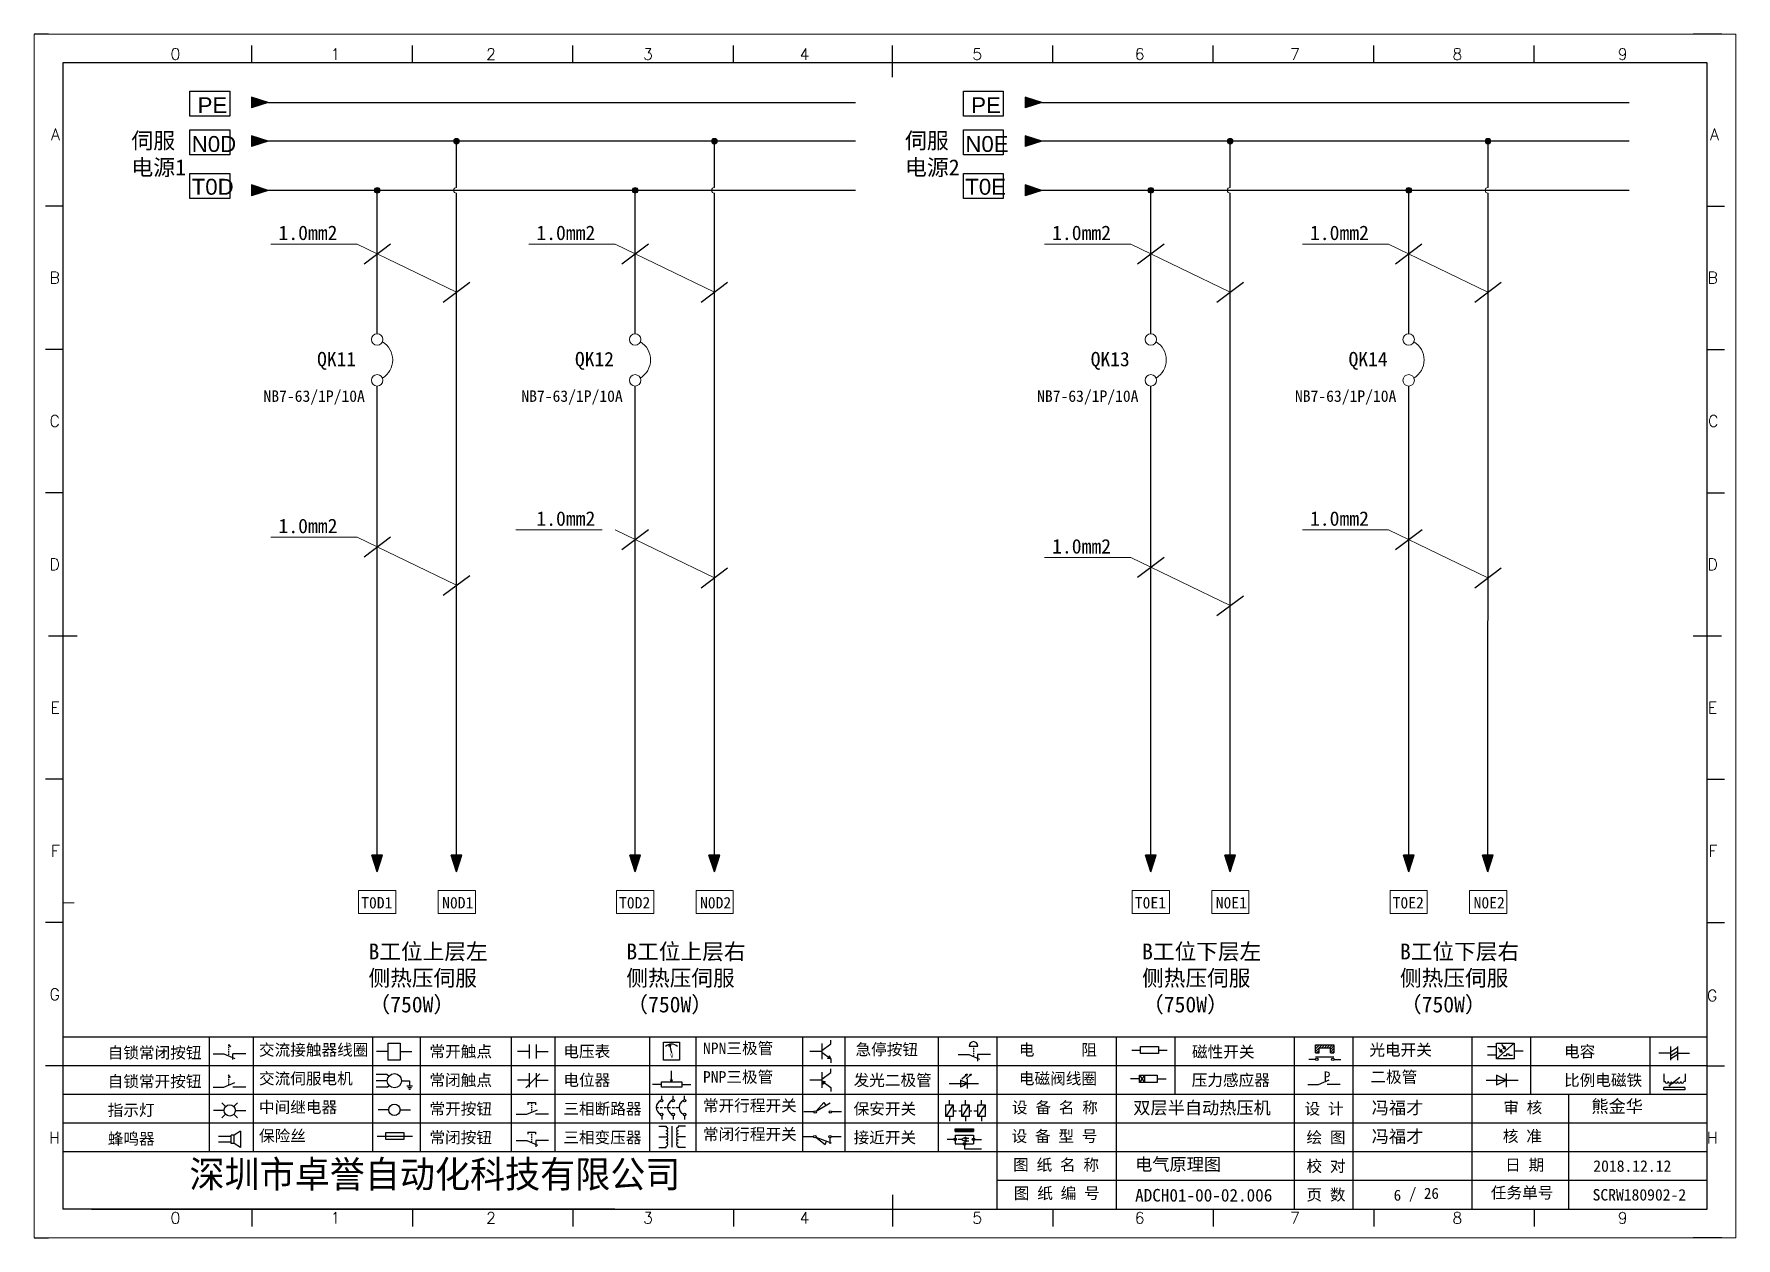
# Model space of a CAD drawing. Extents: x 33864 to 41687, y -3582 to -110.
# Drawn here: x 37262.7 to 37559.7, y -2914.6 to -2704.6 of the extents above; entities that cross this region are included whole.
import ezdxf
from ezdxf.enums import TextEntityAlignment as Align

# ---------------------------------------------------------------- set-up
doc = ezdxf.new("R2010")
doc.units = 0
doc.header["$MEASUREMENT"] = 0
for name, color, linetype in [('AE_BOR', 1, 'Continuous'), ('MISC', 2, 'Continuous'), ('细实线层', 7, 'Continuous')]:
    doc.layers.add(name, color=color, linetype=linetype)
doc.styles.add('WD', font='romans.shx', dxfattribs={"bigfont": 'gbcbig.shx'})
doc.styles.add('样式 0', font='')
doc.styles.add('样式 8', font='arial.ttf')
doc.styles.add('汉字', font='')
doc.styles.get('样式 0').set_extended_font_data('KaiTi_GB2312')
doc.styles.get('汉字').set_extended_font_data('新宋体')

# ---------------------------------------------------------------- blocks, each defined once
blk = doc.blocks.new('磁性开关')
at = {"linetype": 'ByBlock'}
h = blk.add_hatch(dxfattribs=at)
h.set_pattern_fill('ANSI31', color=256, scale=0.1, style=0)
h.set_pattern_definition([(45, (0, 0), (-0.224506403, 0.224506403), [])])
h.paths.add_polyline_path([(-1907.69, -775.29), (-1910.88, -775.29), (-1910.88, -776.69), (-1910.25, -776.69), (-1910.25, -775.79), (-1908.31, -775.79), (-1908.31, -776.69), (-1907.69, -776.69)])
for p, q in [((-1910.91, -777.81), (-1912.09, -777.81)), ((-1910.88, -776.69), (-1910.88, -775.29)), ((-1910.88, -775.29), (-1907.69, -775.29)), ((-1910.88, -776.69), (-1910.25, -776.69)), ((-1910.88, -777.39), (-1907.69, -777.39)), ((-1910.25, -776.69), (-1910.25, -775.79)), ((-1910.25, -775.79), (-1908.31, -775.79)), ((-1908.31, -776.69), (-1908.31, -775.79)), ((-1908.31, -776.69), (-1907.69, -776.69)), ((-1907.69, -775.29), (-1907.69, -776.69)), ((-1907.66, -777.81), (-1906.48, -777.81))]:
    blk.add_line(p, q, dxfattribs=at)
for centre in [(-1910.68, -777.81), (-1907.88, -777.81)]:
    blk.add_circle(centre, 0.225, dxfattribs=at)
blk = doc.blocks.new('*U98')
at = {"linetype": 'ByBlock'}
for p, q in [((-1909.23, -780.45), (-1909.23, -780.67)), ((-1909.23, -780.45), (-1908.92, -780.84)), ((-1909.23, -780.84), (-1909.23, -781.05)), ((-1911.92, -782.07), (-1910.06, -782.07)), ((-1910.06, -782.07), (-1908.18, -782.88)), ((-1909.23, -781.23), (-1909.23, -781.44)), ((-1909.23, -781.61), (-1909.23, -781.83)), ((-1909.23, -782), (-1909.23, -782.21)), ((-1909.23, -782.38), (-1909.23, -782.43)), ((-1908.52, -783.07), (-1908.52, -782.07)), ((-1906.25, -782.07), (-1908.52, -782.07))]:
    blk.add_line(p, q, dxfattribs=at)
blk = doc.blocks.new('*U99')
at = {"linetype": 'ByBlock'}
for p, q in [((-1911.92, -792.89), (-1910.06, -792.89)), ((-1910.06, -792.89), (-1908.18, -792.08)), ((-1908.88, -791.17), (-1909.23, -790.71)), ((-1909.23, -790.71), (-1909.23, -790.92)), ((-1909.23, -791.09), (-1909.23, -791.31)), ((-1909.23, -791.48), (-1909.23, -791.69)), ((-1909.23, -791.86), (-1909.23, -792.08)), ((-1909.23, -792.25), (-1909.23, -792.47)), ((-1906.25, -792.89), (-1908.52, -792.89))]:
    blk.add_line(p, q, dxfattribs=at)
blk = doc.blocks.new('蜂鸣器')
at = {"linetype": 'ByBlock'}
for p, q in [((-1907.17, -795.53), (-1908.25, -796.26)), ((-1907.17, -795.53), (-1907.17, -798.41)), ((-1908.8, -796.48), (-1911.01, -796.48)), ((-1908.8, -797.46), (-1911.01, -797.46)), ((-1908.25, -796.26), (-1908.8, -796.26)), ((-1908.8, -797.68), (-1908.8, -796.26)), ((-1908.25, -797.68), (-1908.8, -797.68)), ((-1908.25, -797.68), (-1908.25, -796.26)), ((-1907.17, -798.41), (-1908.25, -797.68))]:
    blk.add_line(p, q, dxfattribs=at)
blk = doc.blocks.new('指示灯')
at = {"linetype": 'ByBlock'}
for p, q in [((-1854.25, -776.92), (-1856.06, -776.92)), ((-1854.62, -775.59), (-1853.97, -776.23)), ((-1854.62, -778.25), (-1853.97, -777.61)), ((-1851.9, -775.59), (-1852.54, -776.23)), ((-1851.9, -778.25), (-1852.54, -777.61)), ((-1852.26, -776.92), (-1850.45, -776.92))]:
    blk.add_line(p, q, dxfattribs=at)
blk.add_circle((-1853.26, -776.92), 0.992, dxfattribs=at)
blk = doc.blocks.new('光电开关')
at = {"linetype": 'ByBlock'}
h = blk.add_hatch(dxfattribs=at)
h.set_pattern_fill('ANSI31', color=256, scale=0.01, style=0)
h.set_pattern_definition([(45, (0.172267, 0), (-0.0224506403, 0.0224506403), [])])
h.paths.add_polyline_path([(-1882.44, -776.34), (-1882.5, -775.91), (-1882.68, -776.07)])
h.paths.add_polyline_path([(-1882.44, -776.34), (-1882.68, -776.07), (-1882.86, -776.23)])
h.paths.add_polyline_path([(-1883.11, -776.45), (-1883.29, -776.61), (-1883.05, -776.88)])
h.paths.add_polyline_path([(-1883.29, -776.61), (-1883.47, -776.77), (-1883.05, -776.88)])
for p, q in [((-1884.01, -775.96), (-1885.56, -775.96)), ((-1884.01, -777.39), (-1885.56, -777.39)), ((-1880.91, -775.3), (-1884.01, -778.05)), ((-1883.75, -776.09), (-1883.05, -776.88)), ((-1883.11, -776.45), (-1883.47, -776.77)), ((-1883.05, -776.88), (-1883.47, -776.77)), ((-1883.14, -775.55), (-1882.44, -776.34)), ((-1883.05, -776.88), (-1883.11, -776.45)), ((-1882.5, -775.91), (-1882.86, -776.23)), ((-1882.44, -776.34), (-1882.86, -776.23)), ((-1882.78, -777.47), (-1882.23, -777.47)), ((-1882.44, -776.34), (-1882.5, -775.91)), ((-1882.23, -777.47), (-1882.23, -777.14)), ((-1882.23, -777.14), (-1881.78, -777.14)), ((-1881.78, -777.47), (-1881.78, -777.14)), ((-1881.23, -777.47), (-1881.78, -777.47)), ((-1879.37, -776.67), (-1880.91, -776.67))]:
    blk.add_line(p, q, dxfattribs=at)
blk.add_lwpolyline([(-1884.01, -775.3), (-1880.91, -775.3), (-1880.91, -778.05), (-1884.01, -778.05)], close=True, dxfattribs=at)
blk = doc.blocks.new('交流接触器线圈')
at = {"linetype": 'ByBlock'}
for p, q in [((-1880.82, -781.77), (-1882.87, -781.77)), ((-1878.72, -781.77), (-1876.67, -781.77))]:
    blk.add_line(p, q, dxfattribs=at)
blk.add_lwpolyline([(-1880.82, -780.28), (-1878.72, -780.28), (-1878.72, -783.26), (-1880.82, -783.26)], close=True, dxfattribs=at)
blk = doc.blocks.new('交流伺服电机')
at = {"linetype": 'ByBlock'}
for p, q in [((-1880.97, -785.75), (-1882.94, -785.75)), ((-1880.97, -786.85), (-1882.94, -786.85)), ((-1880.97, -785.75), (-1880.65, -786.03)), ((-1878.49, -786.85), (-1877.07, -786.85)), ((-1877.07, -786.85), (-1877.07, -787.72)), ((-1880.97, -787.94), (-1882.94, -787.94)), ((-1880.97, -787.94), (-1880.65, -787.67)), ((-1877.54, -787.72), (-1876.59, -787.72)), ((-1877.38, -788.01), (-1876.75, -788.01)), ((-1877.23, -788.29), (-1876.9, -788.29))]:
    blk.add_line(p, q, dxfattribs=at)
blk.add_circle((-1879.73, -786.85), 1.24, dxfattribs=at)
blk = doc.blocks.new('中间继电器')
at = {"linetype": 'ByBlock'}
for p, q in [((-1880.72, -791.92), (-1882.54, -791.92)), ((-1878.74, -791.92), (-1876.92, -791.92))]:
    blk.add_line(p, q, dxfattribs=at)
blk.add_circle((-1879.73, -791.92), 0.992, dxfattribs=at)
blk = doc.blocks.new('保险丝')
at = {"linetype": 'ByBlock'}
blk.add_line((-1882.72, -796.49), (-1876.55, -796.49), dxfattribs=at)
blk.add_lwpolyline([(-1881.2, -795.86), (-1878.06, -795.86), (-1878.06, -797.12), (-1881.2, -797.12)], close=True, dxfattribs=at)
blk = doc.blocks.new('常开按钮')
at = {"linetype": 'ByBlock'}
for p, q in [((-1910.06, -787.73), (-1908.18, -786.93)), ((-1909.9, -785.68), (-1908.56, -785.68)), ((-1909.9, -785.68), (-1909.9, -786.07)), ((-1909.23, -785.68), (-1909.23, -785.89)), ((-1909.23, -786.06), (-1909.23, -786.28)), ((-1909.23, -786.45), (-1909.23, -786.67)), ((-1909.23, -786.84), (-1909.23, -787.05)), ((-1908.56, -785.68), (-1908.56, -786.07)), ((-1911.92, -787.73), (-1910.06, -787.73)), ((-1909.23, -787.22), (-1909.23, -787.38)), ((-1906.25, -787.73), (-1908.52, -787.73))]:
    blk.add_line(p, q, dxfattribs=at)
blk = doc.blocks.new('常开触点')
at = {"linetype": 'ByBlock'}
for p, q in [((-1853.82, -782.99), (-1853.82, -780.56)), ((-1852.6, -782.99), (-1852.6, -780.56)), ((-1853.82, -781.77), (-1855.88, -781.77)), ((-1852.6, -781.77), (-1850.55, -781.77))]:
    blk.add_line(p, q, dxfattribs=at)
blk = doc.blocks.new('常闭触点')
at = {"linetype": 'ByBlock'}
for p, q in [((-1853.82, -786.77), (-1855.88, -786.77)), ((-1852.01, -785.66), (-1854.43, -788.1)), ((-1853.82, -787.99), (-1853.82, -785.56)), ((-1852.6, -787.99), (-1852.6, -785.56)), ((-1852.6, -786.77), (-1850.55, -786.77))]:
    blk.add_line(p, q, dxfattribs=at)
blk = doc.blocks.new('常闭按钮')
at = {"linetype": 'ByBlock'}
for p, q in [((-1856.13, -792.28), (-1854.28, -792.28)), ((-1854.28, -792.28), (-1852.4, -793.09)), ((-1854.11, -790.83), (-1852.77, -790.83)), ((-1854.11, -790.83), (-1854.11, -791.22)), ((-1853.44, -790.83), (-1853.44, -791.04)), ((-1853.44, -791.21), (-1853.44, -791.43)), ((-1853.44, -791.6), (-1853.44, -791.82)), ((-1853.44, -791.99), (-1853.44, -792.2)), ((-1853.44, -792.37), (-1853.44, -792.53)), ((-1852.77, -790.83), (-1852.77, -791.22)), ((-1850.47, -792.28), (-1852.73, -792.28)), ((-1852.73, -792.28), (-1852.73, -793.43))]:
    blk.add_line(p, q, dxfattribs=at)
blk = doc.blocks.new('电磁阀线圈')
at = {"linetype": 'ByBlock'}
for p, q in [((-1854.61, -795.92), (-1853.75, -797.16)), ((-1853.75, -795.92), (-1854.61, -797.16)), ((-1853.75, -795.92), (-1853.75, -797.16)), ((-1854.61, -796.54), (-1856.17, -796.54)), ((-1851.53, -796.54), (-1849.97, -796.54))]:
    blk.add_line(p, q, dxfattribs=at)
blk.add_lwpolyline([(-1854.61, -795.92), (-1851.53, -795.92), (-1851.53, -797.16), (-1854.61, -797.16)], close=True, dxfattribs=at)
blk = doc.blocks.new('电压表')
at = {"linetype": 'ByBlock'}
for p, q in [((-1814.84, -780.75), (-1814.91, -781.13)), ((-1814.6, -781.05), (-1814.91, -781.13)), ((-1814.84, -780.75), (-1814.46, -782.26)), ((-1814.84, -780.75), (-1814.6, -781.05))]:
    blk.add_line(p, q, dxfattribs=at)
blk.add_lwpolyline([(-1815.84, -780.34), (-1813.07, -780.34), (-1813.07, -783.49), (-1815.84, -783.49)], close=True, dxfattribs=at)
blk.add_arc((-1814.46, -782.26), 1.56, 46.8313, 133.1687, dxfattribs=at)
at = {"linetype": 'ByBlock', "insert": (-1814.7, -782.39), "char_height": 0.75, "width": 0.6768, "attachment_point": 1}
blk.add_mtext('V', dxfattribs=at)
blk = doc.blocks.new('电位器')
at = {"linetype": 'ByBlock'}
for p, q in [((-1814.45, -787.3), (-1814.62, -786.96)), ((-1814.62, -786.96), (-1814.27, -786.96)), ((-1814.45, -787.3), (-1814.45, -785.39)), ((-1814.45, -787.3), (-1814.27, -786.96)), ((-1816.21, -787.75), (-1817.79, -787.75)), ((-1812.68, -787.75), (-1811.1, -787.75))]:
    blk.add_line(p, q, dxfattribs=at)
blk.add_lwpolyline([(-1816.21, -787.3), (-1812.68, -787.3), (-1812.68, -788.2), (-1816.21, -788.2)], close=True, dxfattribs=at)
blk = doc.blocks.new('三相断路器')
at = {"linetype": 'ByBlock'}
for p, q in [((-1816.17, -790.33), (-1816.17, -789.7)), ((-1814.17, -790.33), (-1814.17, -789.7)), ((-1812.18, -790.33), (-1812.18, -789.7)), ((-1817.14, -791.74), (-1816.72, -791.74)), ((-1816.45, -791.74), (-1816.03, -791.74)), ((-1815.76, -791.74), (-1815.34, -791.74)), ((-1815.07, -791.74), (-1814.65, -791.74)), ((-1814.38, -791.74), (-1813.96, -791.74)), ((-1813.69, -791.74), (-1813.27, -791.74)), ((-1816.17, -793.19), (-1816.17, -793.83)), ((-1814.17, -793.19), (-1814.17, -793.83)), ((-1812.18, -793.19), (-1812.18, -793.83))]:
    blk.add_line(p, q, dxfattribs=at)
for centre in [(-1816.17, -790.55), (-1816.17, -792.98), (-1814.17, -790.55), (-1814.17, -792.98), (-1812.18, -790.55), (-1812.18, -792.98)]:
    blk.add_circle(centre, 0.219, dxfattribs=at)
for centre in [(-1815.81, -791.74), (-1813.82, -791.74), (-1811.83, -791.74)]:
    blk.add_arc(centre, 1.32, 115.5791, 244.4209, dxfattribs=at)
blk = doc.blocks.new('三相变压器')
at = {"linetype": 'ByBlock'}
for p, q in [((-1816.69, -795.03), (-1815.37, -795.03)), ((-1815.37, -795.03), (-1815.37, -795.24)), ((-1814.34, -798.7), (-1814.34, -795.04)), ((-1812, -795.03), (-1813.32, -795.03)), ((-1813.32, -795.03), (-1813.32, -795.24)), ((-1816.69, -796.87), (-1815.37, -796.87)), ((-1816.69, -798.71), (-1815.37, -798.71)), ((-1815.37, -798.71), (-1815.37, -798.5)), ((-1812, -796.87), (-1813.32, -796.87)), ((-1813.32, -798.71), (-1813.32, -798.5)), ((-1812, -798.71), (-1813.32, -798.71))]:
    blk.add_line(p, q, dxfattribs=at)
for centre, start, end in [((-1815.37, -795.51), 270, 90), ((-1815.37, -796.06), 270, 90), ((-1813.32, -795.51), 90, 270), ((-1813.32, -796.06), 90, 270), ((-1815.37, -796.6), 270, 90), ((-1815.37, -797.14), 270, 90), ((-1815.37, -797.68), 270, 90), ((-1815.37, -798.23), 270, 90), ((-1813.32, -796.6), 90, 270), ((-1813.32, -797.14), 90, 270), ((-1813.32, -797.68), 90, 270), ((-1813.32, -798.23), 90, 270)]:
    blk.add_arc(centre, 0.271, start, end, dxfattribs=at)
blk = doc.blocks.new('压力感应器')
at = {"linetype": 'ByBlock'}
for p, q in [((-1817.44, -777.73), (-1815.59, -777.73)), ((-1815.59, -777.73), (-1813.71, -776.93)), ((-1811.78, -777.73), (-1814.05, -777.73))]:
    blk.add_line(p, q, dxfattribs=at)
at = {"linetype": 'ByBlock', "insert": (-1814.65, -775.48), "char_height": 1.68, "width": 1.2242, "attachment_point": 1}
blk.add_mtext('{\\fNSimSun|b0|i0|c134|p49;P}', dxfattribs=at)
blk = doc.blocks.new('二极管')
at = {"linetype": 'ByBlock'}
for p, q in [((-1787.52, -776.77), (-1781.92, -776.77)), ((-1783.97, -776.77), (-1785.69, -775.9)), ((-1785.69, -775.9), (-1785.69, -777.65)), ((-1783.97, -776.77), (-1785.69, -777.65)), ((-1783.97, -777.99), (-1783.97, -775.56))]:
    blk.add_line(p, q, dxfattribs=at)
blk = doc.blocks.new('NPN三极管')
at = {"linetype": 'ByBlock'}
for p, q in [((-1785.73, -780.61), (-1785.73, -783.32)), ((-1785.73, -781.82), (-1784.15, -780.66)), ((-1784.15, -780.66), (-1784.15, -779.98)), ((-1785.73, -781.97), (-1787.81, -781.97)), ((-1785.73, -782.11), (-1784.15, -783.27)), ((-1784.41, -782.73), (-1784.74, -783.18)), ((-1784.15, -783.27), (-1784.74, -783.18)), ((-1784.15, -783.27), (-1784.41, -782.73)), ((-1784.15, -783.27), (-1784.15, -783.96))]:
    blk.add_line(p, q, dxfattribs=at)
blk = doc.blocks.new('PNP三极管')
at = {"linetype": 'ByBlock'}
for p, q in [((-1784.9, -786.74), (-1786.98, -786.74)), ((-1784.9, -785.38), (-1784.9, -788.09)), ((-1784.9, -786.59), (-1783.32, -785.43)), ((-1784.9, -786.88), (-1783.32, -788.04)), ((-1784.9, -786.88), (-1784.31, -786.97)), ((-1784.9, -786.88), (-1784.64, -787.42)), ((-1784.31, -786.97), (-1784.64, -787.42)), ((-1783.32, -785.43), (-1783.32, -784.75)), ((-1783.32, -788.04), (-1783.32, -788.73))]:
    blk.add_line(p, q, dxfattribs=at)
blk = doc.blocks.new('常开行程开关')
at = {"linetype": 'ByBlock'}
for p, q in [((-1786.29, -792.3), (-1788.01, -792.3)), ((-1785.89, -792.17), (-1784.52, -790.62)), ((-1785.89, -792.17), (-1783.43, -790.72)), ((-1784.52, -790.62), (-1784.19, -791.17)), ((-1781.48, -792.3), (-1783.21, -792.3))]:
    blk.add_line(p, q, dxfattribs=at)
for centre in [(-1786.07, -792.3), (-1783.42, -792.3)]:
    blk.add_circle(centre, 0.219, dxfattribs=at)
blk = doc.blocks.new('常闭行程开关')
at = {"linetype": 'ByBlock'}
for p, q in [((-1786.34, -796.62), (-1788.07, -796.62)), ((-1785.93, -796.72), (-1783.25, -797.7)), ((-1785.93, -796.72), (-1784.3, -798)), ((-1784.3, -798), (-1784.08, -797.4)), ((-1783.48, -796.84), (-1783.48, -797.85)), ((-1781.54, -796.62), (-1783.26, -796.62))]:
    blk.add_line(p, q, dxfattribs=at)
for centre in [(-1786.12, -796.62), (-1783.48, -796.62)]:
    blk.add_circle(centre, 0.219, dxfattribs=at)
blk = doc.blocks.new('电容')
at = {"linetype": 'ByBlock'}
for p, q in [((-1756.08, -782.99), (-1756.08, -780.56)), ((-1754.86, -780.79), (-1756.08, -781.55)), ((-1754.86, -782.99), (-1754.86, -780.56)), ((-1756.08, -781.77), (-1758.13, -781.77)), ((-1754.86, -781.44), (-1756.08, -782.2)), ((-1754.86, -781.99), (-1756.08, -782.75)), ((-1754.86, -781.77), (-1752.81, -781.77))]:
    blk.add_line(p, q, dxfattribs=at)
blk = doc.blocks.new('发光二极管')
at = {"linetype": 'ByBlock'}
for p, q in [((-1758.01, -786.77), (-1752.89, -786.77)), ((-1754.84, -786.77), (-1756.04, -786.16)), ((-1756.04, -786.16), (-1756.04, -787.39)), ((-1754.84, -786.77), (-1756.04, -787.39)), ((-1755.78, -785.92), (-1754.89, -785.14)), ((-1754.89, -785.14), (-1755.2, -785.22)), ((-1755.2, -785.22), (-1755.01, -785.43)), ((-1755.08, -785.92), (-1754.18, -785.14)), ((-1754.89, -785.14), (-1755.01, -785.43)), ((-1754.84, -787.63), (-1754.84, -785.92)), ((-1754.18, -785.14), (-1754.49, -785.22)), ((-1754.49, -785.22), (-1754.31, -785.43)), ((-1754.18, -785.14), (-1754.31, -785.43))]:
    blk.add_line(p, q, dxfattribs=at)
blk = doc.blocks.new('比例电磁阀')
at = {"linetype": 'ByBlock'}
for p, q in [((-1757.26, -775.38), (-1757.26, -776.71)), ((-1757.26, -776.71), (-1757.05, -776.71)), ((-1753.6, -777.73), (-1757.25, -777.73)), ((-1757.25, -778.13), (-1757.25, -777.73)), ((-1753.6, -778.13), (-1757.25, -778.13)), ((-1754.5, -775.98), (-1756.35, -777.44)), ((-1756.35, -777.44), (-1756.25, -777.25)), ((-1756.35, -777.44), (-1756.15, -777.38)), ((-1756.15, -777.38), (-1756.25, -777.25)), ((-1753.58, -776.71), (-1753.8, -776.71)), ((-1753.6, -777.73), (-1753.6, -778.13)), ((-1753.58, -775.38), (-1753.58, -776.71))]:
    blk.add_line(p, q, dxfattribs=at)
for centre in [(-1756.78, -776.71), (-1756.24, -776.71), (-1755.7, -776.71), (-1755.15, -776.71), (-1754.61, -776.71), (-1754.07, -776.71)]:
    blk.add_arc(centre, 0.271, 180, 0, dxfattribs=at)
blk = doc.blocks.new('保安开关')
at = {"linetype": 'ByBlock'}
for p, q in [((-1757.96, -790.79), (-1757.96, -789.97)), ((-1755.17, -790.79), (-1755.17, -789.97)), ((-1752.39, -790.79), (-1752.39, -789.97)), ((-1757.33, -790.79), (-1758.6, -792.81)), ((-1757.96, -792.81), (-1757.96, -793.62)), ((-1757.33, -791.8), (-1756.72, -791.8)), ((-1756.35, -791.8), (-1755.89, -791.8)), ((-1754.54, -790.79), (-1755.81, -792.81)), ((-1755.17, -792.81), (-1755.17, -793.62)), ((-1754.52, -791.8), (-1754.06, -791.8)), ((-1753.69, -791.8), (-1753.08, -791.8)), ((-1751.75, -790.79), (-1753.02, -792.81)), ((-1752.39, -792.81), (-1752.39, -793.62))]:
    blk.add_line(p, q, dxfattribs=at)
for points in [[(-1758.6, -790.79), (-1757.33, -790.79), (-1757.33, -792.81), (-1758.6, -792.81)], [(-1755.81, -790.79), (-1754.54, -790.79), (-1754.54, -792.81), (-1755.81, -792.81)], [(-1753.02, -790.79), (-1751.75, -790.79), (-1751.75, -792.81), (-1753.02, -792.81)]]:
    blk.add_lwpolyline(points, close=True, dxfattribs=at)
blk = doc.blocks.new('接近开关')
at = {"linetype": 'ByBlock'}
h = blk.add_hatch(dxfattribs=at)
h.set_pattern_fill('ANSI31', color=256, scale=0.01, style=0)
h.set_pattern_definition([(45, (-89.131516, -30.795668), (-0.0224506403, 0.0224506403), [])])
h.paths.add_polyline_path([(-1513.76, -1123.35), (-1513.76, -1122.85), (-1516.96, -1122.85), (-1516.96, -1123.35)])
for p, q in [((-1517.18, -1124.71), (-1518.36, -1124.71)), ((-1516.96, -1123.35), (-1516.96, -1122.85)), ((-1516.96, -1122.85), (-1513.76, -1122.85)), ((-1516.96, -1123.35), (-1513.76, -1123.35)), ((-1516.96, -1123.95), (-1513.76, -1123.95)), ((-1516.96, -1123.95), (-1516.96, -1125.47)), ((-1516.96, -1125.47), (-1513.76, -1125.47)), ((-1515.91, -1124.71), (-1516.45, -1124.71)), ((-1515.11, -1124.31), (-1515.91, -1124.71)), ((-1515.11, -1125.11), (-1515.91, -1124.71)), ((-1515.33, -1124.53), (-1515.17, -1124.53)), ((-1515.33, -1124.88), (-1515.17, -1124.88)), ((-1515.25, -1124.45), (-1515.25, -1124.61)), ((-1515.11, -1124.31), (-1515.11, -1125.11)), ((-1515.11, -1124.48), (-1514.58, -1124.48)), ((-1515.11, -1124.94), (-1514.58, -1124.94)), ((-1513.76, -1122.85), (-1513.76, -1123.35)), ((-1513.76, -1123.95), (-1513.76, -1125.47)), ((-1513.54, -1124.71), (-1512.36, -1124.71)), ((-1515.36, -1125.69), (-1515.36, -1126.36)), ((-1515.36, -1126.36), (-1512.36, -1126.36))]:
    blk.add_line(p, q, dxfattribs=at)
for centre in [(-1516.96, -1124.71), (-1515.36, -1125.47), (-1513.76, -1124.71)]:
    blk.add_circle(centre, 0.225, dxfattribs=at)
blk = doc.blocks.new('电阻')
at = {"linetype": 'ByBlock'}
for p, q in [((-3.09, 0), (-1.57, 0)), ((1.57, 0), (3.09, 0))]:
    blk.add_line(p, q, dxfattribs=at)
blk.add_lwpolyline([(-1.57, 0.63), (1.57, 0.63), (1.57, -0.63), (-1.57, -0.63)], close=True, dxfattribs=at)
blk = doc.blocks.new('急停按钮')
at = {"linetype": 'ByBlock'}
for p, q in [((-1.86, 0), (0, 0)), ((0, 0), (1.88, -0.81)), ((0.06, 1.45), (1.61, 1.45)), ((0.83, 1.45), (0.83, 1.24)), ((0.83, 1.07), (0.83, 0.85)), ((0.83, 0.68), (0.83, 0.47)), ((0.83, 0.29), (0.83, 0.08)), ((3.81, 0), (1.54, 0)), ((1.54, 0), (1.54, -1.15)), ((0.83, -0.09), (0.83, -0.24))]:
    blk.add_line(p, q, dxfattribs=at)
blk.add_arc((0.83, 1.45), 0.774, 0, 180)

msp = doc.modelspace()

# ---------------------------------------------------------------- hatches: boundary and pattern name
for points in [[(37300.689, -2722.41), (37303.608, -2723.345), (37300.689, -2724.28)], [(37435.689, -2722.41), (37438.608, -2723.345), (37435.689, -2724.28)], [(37300.689, -2730.975), (37303.608, -2731.911), (37300.689, -2732.846)], [(37435.689, -2730.975), (37438.608, -2731.911), (37435.689, -2732.846)], [(37321.708, -2847.869), (37322.643, -2850.787), (37323.578, -2847.869)], [(37335.527, -2847.869), (37336.462, -2850.787), (37337.398, -2847.869)], [(37366.708, -2847.869), (37367.643, -2850.787), (37368.578, -2847.869)], [(37380.527, -2847.869), (37381.462, -2850.787), (37382.398, -2847.869)], [(37456.708, -2847.869), (37457.643, -2850.787), (37458.578, -2847.869)], [(37470.527, -2847.869), (37471.462, -2850.787), (37472.398, -2847.869)], [(37501.708, -2847.869), (37502.643, -2850.787), (37503.578, -2847.869)], [(37515.527, -2847.869), (37516.462, -2850.787), (37517.398, -2847.869)]]:
    msp.add_hatch(color=256).paths.add_polyline_path(points)
at = {"lineweight": 0}
h = msp.add_hatch(color=256, dxfattribs=at)
edge = h.paths.add_edge_path()
edge.add_arc((37336.472, -2723.341), 0.5, 0, 360)
h = msp.add_hatch(color=256, dxfattribs=at)
edge = h.paths.add_edge_path()
edge.add_arc((37381.472, -2723.341), 0.5, 0, 360)
h = msp.add_hatch(color=256, dxfattribs=at)
edge = h.paths.add_edge_path()
edge.add_arc((37471.472, -2723.341), 0.5, 0, 360)
h = msp.add_hatch(color=256, dxfattribs=at)
edge = h.paths.add_edge_path()
edge.add_arc((37516.472, -2723.341), 0.5, 0, 360)
h = msp.add_hatch(color=256, dxfattribs=at)
edge = h.paths.add_edge_path()
edge.add_arc((37322.643, -2731.907), 0.5, 0, 360)
h = msp.add_hatch(color=256, dxfattribs=at)
edge = h.paths.add_edge_path()
edge.add_arc((37367.643, -2731.907), 0.5, 0, 360)
h = msp.add_hatch(color=256, dxfattribs=at)
edge = h.paths.add_edge_path()
edge.add_arc((37457.643, -2731.907), 0.5, 0, 360)
h = msp.add_hatch(color=256, dxfattribs=at)
edge = h.paths.add_edge_path()
edge.add_arc((37502.643, -2731.907), 0.5, 0, 360)
at = {"layer": 'MISC'}
for points in [[(37300.689, -2715.645), (37303.608, -2716.58), (37300.689, -2717.516)], [(37435.689, -2715.645), (37438.608, -2716.58), (37435.689, -2717.516)]]:
    msp.add_hatch(color=256, dxfattribs=at).paths.add_polyline_path(points)

# ---------------------------------------------------------------- linework, layer by layer
for p, q in [((37554.747, -2709.649), (37267.747, -2709.649)), ((37267.747, -2709.649), (37267.747, -2909.649)), ((37554.747, -2909.649), (37554.747, -2709.649)), ((37303.608, -2723.345), (37300.689, -2722.41)), ((37300.689, -2722.41), (37300.689, -2724.28)), ((37303.608, -2723.345), (37300.689, -2724.28)), ((37438.608, -2723.345), (37435.689, -2722.41)), ((37435.689, -2722.41), (37435.689, -2724.28)), ((37438.608, -2723.345), (37435.689, -2724.28)), ((37303.608, -2731.911), (37300.689, -2730.975)), ((37300.689, -2730.975), (37300.689, -2732.846)), ((37303.608, -2731.911), (37300.689, -2732.846)), ((37303.595, -2731.907), (37406.09, -2731.907)), ((37438.608, -2731.911), (37435.689, -2730.975)), ((37435.689, -2730.975), (37435.689, -2732.846)), ((37438.608, -2731.911), (37435.689, -2732.846)), ((37438.595, -2731.907), (37541.09, -2731.907)), ((37322.643, -2850.787), (37321.708, -2847.869)), ((37323.578, -2847.869), (37321.708, -2847.869)), ((37322.643, -2850.787), (37323.578, -2847.869)), ((37336.462, -2850.787), (37335.527, -2847.869)), ((37337.398, -2847.869), (37335.527, -2847.869)), ((37336.462, -2850.787), (37337.398, -2847.869)), ((37367.643, -2850.787), (37366.708, -2847.869)), ((37368.578, -2847.869), (37366.708, -2847.869)), ((37367.643, -2850.787), (37368.578, -2847.869)), ((37381.462, -2850.787), (37380.527, -2847.869)), ((37382.398, -2847.869), (37380.527, -2847.869)), ((37381.462, -2850.787), (37382.398, -2847.869)), ((37457.643, -2850.787), (37456.708, -2847.869)), ((37458.578, -2847.869), (37456.708, -2847.869)), ((37457.643, -2850.787), (37458.578, -2847.869)), ((37471.462, -2850.787), (37470.527, -2847.869)), ((37472.398, -2847.869), (37470.527, -2847.869)), ((37471.462, -2850.787), (37472.398, -2847.869)), ((37502.643, -2850.787), (37501.708, -2847.869)), ((37503.578, -2847.869), (37501.708, -2847.869)), ((37502.643, -2850.787), (37503.578, -2847.869)), ((37516.462, -2850.787), (37515.527, -2847.869)), ((37517.398, -2847.869), (37515.527, -2847.869)), ((37516.462, -2850.787), (37517.398, -2847.869)), ((37272.777, -2909.649), (37552.277, -2909.649)), ((37393.543, -2909.649), (37453.493, -2909.649)), ((37453.493, -2909.649), (37522.279, -2909.649))]:
    msp.add_line(p, q)
at = {"color": 0}
for p, q in [((37406.09, -2723.341), (37303.595, -2723.341)), ((37541.09, -2723.341), (37438.595, -2723.341))]:
    msp.add_line(p, q, dxfattribs=at)
at = {"color": 0, "ltscale": 2}
for p, q in [((37336.472, -2731.407), (37336.472, -2723.341)), ((37381.472, -2731.407), (37381.472, -2723.341)), ((37471.472, -2731.407), (37471.472, -2723.341)), ((37516.472, -2731.407), (37516.472, -2723.341)), ((37322.643, -2756.941), (37322.643, -2731.907)), ((37367.643, -2756.941), (37367.643, -2731.907)), ((37457.643, -2756.941), (37457.643, -2731.907)), ((37502.643, -2756.941), (37502.643, -2731.907)), ((37336.477, -2766.05), (37336.472, -2732.407)), ((37381.477, -2766.05), (37381.472, -2732.407)), ((37471.477, -2766.05), (37471.472, -2732.407)), ((37516.477, -2766.05), (37516.472, -2732.407)), ((37322.643, -2847.869), (37322.643, -2766.022)), ((37336.462, -2847.869), (37336.477, -2766.05)), ((37367.643, -2847.869), (37367.643, -2766.022)), ((37381.462, -2847.869), (37381.477, -2766.05)), ((37457.643, -2847.869), (37457.643, -2766.022)), ((37471.462, -2847.869), (37471.477, -2766.05)), ((37502.643, -2847.869), (37502.643, -2766.022)), ((37516.462, -2847.869), (37516.477, -2766.05))]:
    msp.add_line(p, q, dxfattribs=at)
at = {"lineweight": 9, "ltscale": 0.1}
for p, q in [((37267.747, -2856.221), (37269.746, -2856.221)), ((37364.082, -2909.649), (37393.543, -2909.649)), ((37392.186, -2909.649), (37392.186, -2909.649)), ((37392.186, -2909.649), (37392.186, -2909.649)), ((37392.186, -2909.649), (37392.186, -2909.649)), ((37392.186, -2909.649), (37392.186, -2909.649))]:
    msp.add_line(p, q, dxfattribs=at)
at = {"linetype": 'ByBlock'}
for p, q in [((37554.747, -2879.649), (37267.747, -2879.649)), ((37554.747, -2884.649), (37267.747, -2884.649)), ((37554.747, -2889.649), (37267.747, -2889.649)), ((37554.747, -2894.649), (37267.747, -2894.649)), ((37554.747, -2899.649), (37267.747, -2899.649)), ((37554.747, -2904.649), (37430.77, -2904.649))]:
    msp.add_line(p, q, dxfattribs=at)
at = {"lineweight": -2}
for p, q in [((37293.326, -2879.649), (37293.326, -2899.649)), ((37301.002, -2879.649), (37301.002, -2899.649)), ((37321.792, -2879.649), (37321.792, -2899.649)), ((37330.146, -2879.649), (37330.146, -2899.649)), ((37346.001, -2879.649), (37346.001, -2899.649)), ((37353.649, -2879.649), (37353.649, -2899.649)), ((37370.141, -2879.649), (37370.141, -2899.649)), ((37378.243, -2879.649), (37378.243, -2899.649)), ((37396.863, -2879.649), (37396.863, -2899.649)), ((37404.222, -2879.649), (37404.222, -2899.649)), ((37420.532, -2879.649), (37420.532, -2899.649)), ((37430.77, -2879.649), (37430.77, -2909.565)), ((37451.58, -2879.649), (37451.58, -2889.649)), ((37461.818, -2879.649), (37461.818, -2889.649)), ((37482.628, -2879.649), (37482.628, -2889.649)), ((37492.866, -2879.649), (37492.866, -2889.649)), ((37513.677, -2879.649), (37513.677, -2889.649)), ((37523.915, -2879.649), (37523.915, -2889.649)), ((37544.725, -2879.649), (37544.725, -2889.649)), ((37451.58, -2889.649), (37451.58, -2909.565)), ((37482.628, -2889.649), (37482.628, -2909.649)), ((37492.866, -2889.649), (37492.866, -2909.649)), ((37513.677, -2889.649), (37513.677, -2909.649)), ((37530.529, -2889.649), (37530.529, -2909.649))]:
    msp.add_line(p, q, dxfattribs=at)
at = {"ltscale": 2}
for p, q in [((37554.747, -2909.649), (37554.747, -2888.203)), ((37364.082, -2909.649), (37267.747, -2909.649)), ((37522.279, -2909.649), (37552.277, -2909.649)), ((37522.279, -2909.649), (37554.747, -2909.649))]:
    msp.add_line(p, q, dxfattribs=at)
at = {"color": 1, "lineweight": -3}
for points in [[(37289.945, -2714.607), (37296.886, -2714.607), (37296.886, -2718.96), (37289.945, -2718.96)], [(37424.945, -2714.607), (37431.886, -2714.607), (37431.886, -2718.96), (37424.945, -2718.96)], [(37289.945, -2721.372), (37296.886, -2721.372), (37296.886, -2725.724), (37289.945, -2725.724)], [(37424.945, -2721.372), (37431.886, -2721.372), (37431.886, -2725.724), (37424.945, -2725.724)], [(37289.945, -2728.982), (37296.886, -2728.982), (37296.886, -2733.335), (37289.945, -2733.335)], [(37424.945, -2728.982), (37431.886, -2728.982), (37431.886, -2733.335), (37424.945, -2733.335)]]:
    msp.add_lwpolyline(points, close=True, dxfattribs=at)
at = {"color": 1, "lineweight": 0}
for points in [[(37319.38, -2854.066), (37325.88, -2854.066), (37325.88, -2858.066), (37319.38, -2858.066)], [(37333.264, -2854.066), (37339.764, -2854.066), (37339.764, -2858.066), (37333.264, -2858.066)], [(37364.38, -2854.066), (37370.88, -2854.066), (37370.88, -2858.066), (37364.38, -2858.066)], [(37378.264, -2854.066), (37384.764, -2854.066), (37384.764, -2858.066), (37378.264, -2858.066)], [(37454.38, -2854.066), (37460.88, -2854.066), (37460.88, -2858.066), (37454.38, -2858.066)], [(37468.264, -2854.066), (37474.764, -2854.066), (37474.764, -2858.066), (37468.264, -2858.066)], [(37499.38, -2854.066), (37505.88, -2854.066), (37505.88, -2858.066), (37499.38, -2858.066)], [(37513.264, -2854.066), (37519.764, -2854.066), (37519.764, -2858.066), (37513.264, -2858.066)]]:
    msp.add_lwpolyline(points, close=True, dxfattribs=at)
at = {"lineweight": 0}
for centre, radius in [((37336.472, -2723.341), 0.5), ((37381.472, -2723.341), 0.5), ((37471.472, -2723.341), 0.5), ((37516.472, -2723.341), 0.5), ((37322.643, -2731.907), 0.5), ((37367.643, -2731.907), 0.5), ((37457.643, -2731.907), 0.5), ((37502.643, -2731.907), 0.5), ((37322.63, -2757.941), 1), ((37367.63, -2757.941), 1), ((37457.63, -2757.941), 1), ((37502.63, -2757.941), 1), ((37322.63, -2765.05), 1), ((37367.63, -2765.05), 1), ((37457.63, -2765.05), 1), ((37502.63, -2765.05), 1)]:
    msp.add_circle(centre, radius, dxfattribs=at)
for centre, radius, start, end in [((37336.472, -2731.907), 0.5, 90, 270), ((37381.472, -2731.907), 0.5, 90, 270), ((37471.472, -2731.907), 0.5, 90, 270), ((37516.472, -2731.907), 0.5, 90, 270), ((37321.637, -2761.496), 3.691, 301.18201, 58.81799), ((37366.637, -2761.496), 3.691, 301.18201, 58.81799), ((37456.637, -2761.496), 3.691, 301.18201, 58.81799), ((37501.637, -2761.496), 3.691, 301.18201, 58.81799)]:
    msp.add_arc(centre, radius, start, end, dxfattribs=at)
at = {"layer": 'AE_BOR', "lineweight": 30}
for p, q in [((37265.277, -2704.649), (37262.743, -2704.649)), ((37557.277, -2704.649), (37552.277, -2704.649)), ((37262.743, -2914.649), (37265.277, -2914.649)), ((37262.743, -2914.649), (37265.277, -2914.649)), ((37262.743, -2914.649), (37265.277, -2914.649)), ((37557.277, -2914.649), (37552.277, -2914.649))]:
    msp.add_line(p, q, dxfattribs=at)
at = {"layer": 'AE_BOR', "color": 1, "lineweight": 15}
for p, q in [((37262.743, -2704.649), (37559.743, -2704.649)), ((37262.743, -2914.649), (37262.743, -2704.649)), ((37559.743, -2704.649), (37559.743, -2914.649)), ((37559.743, -2914.649), (37262.743, -2914.649))]:
    msp.add_line(p, q, dxfattribs=at)
at = {"layer": 'AE_BOR'}
for p, q in [((37300.777, -2709.649), (37300.777, -2706.649)), ((37328.777, -2709.649), (37328.777, -2706.649)), ((37356.777, -2709.649), (37356.777, -2706.649)), ((37384.777, -2709.649), (37384.777, -2706.649)), ((37412.527, -2709.649), (37412.527, -2706.649)), ((37440.527, -2709.649), (37440.527, -2706.649)), ((37468.527, -2709.649), (37468.527, -2706.649)), ((37496.527, -2709.649), (37496.527, -2706.649)), ((37524.527, -2709.649), (37524.527, -2706.649)), ((37267.747, -2734.649), (37264.747, -2734.649)), ((37554.747, -2734.649), (37557.747, -2734.649)), ((37267.747, -2759.649), (37264.747, -2759.649)), ((37554.747, -2759.649), (37557.747, -2759.649)), ((37267.747, -2784.649), (37264.747, -2784.649)), ((37554.747, -2784.649), (37557.747, -2784.649)), ((37267.747, -2834.649), (37264.747, -2834.649)), ((37554.747, -2834.649), (37557.747, -2834.649)), ((37267.747, -2859.649), (37264.747, -2859.649)), ((37554.747, -2859.649), (37557.747, -2859.649)), ((37267.747, -2884.649), (37264.747, -2884.649)), ((37554.747, -2884.649), (37557.747, -2884.649)), ((37300.777, -2909.649), (37300.777, -2912.649)), ((37328.777, -2909.649), (37328.777, -2912.649)), ((37356.777, -2909.649), (37356.777, -2912.649)), ((37384.777, -2909.649), (37384.777, -2912.649)), ((37412.527, -2909.649), (37412.527, -2912.649)), ((37440.527, -2909.649), (37440.527, -2912.649)), ((37468.527, -2909.649), (37468.527, -2912.649)), ((37496.527, -2909.649), (37496.527, -2912.649)), ((37524.527, -2909.649), (37524.527, -2912.649))]:
    msp.add_line(p, q, dxfattribs=at)
at = {"layer": 'AE_BOR', "color": 2, "lineweight": 30}
for p, q in [((37412.527, -2712.149), (37412.527, -2707.149)), ((37265.247, -2809.649), (37270.247, -2809.649)), ((37552.247, -2809.649), (37557.247, -2809.649)), ((37412.527, -2907.149), (37412.527, -2912.149)), ((37412.527, -2909.649), (37412.527, -2912.149))]:
    msp.add_line(p, q, dxfattribs=at)
at = {"layer": 'MISC'}
for p, q in [((37303.608, -2716.58), (37300.689, -2715.645)), ((37300.689, -2715.645), (37300.689, -2717.516)), ((37303.608, -2716.58), (37300.689, -2717.516)), ((37303.608, -2716.576), (37406.09, -2716.576)), ((37438.608, -2716.58), (37435.689, -2715.645)), ((37435.689, -2715.645), (37435.689, -2717.516)), ((37438.608, -2716.58), (37435.689, -2717.516)), ((37438.608, -2716.576), (37541.09, -2716.576))]:
    msp.add_line(p, q, dxfattribs=at)
at = {"layer": '细实线层', "lineweight": 0}
for p, q in [((37319.136, -2741.276), (37304.088, -2741.276)), ((37336.47, -2749.667), (37319.136, -2741.276)), ((37364.136, -2741.276), (37349.088, -2741.276)), ((37381.47, -2749.667), (37364.136, -2741.276)), ((37454.136, -2741.276), (37439.088, -2741.276)), ((37471.47, -2749.667), (37454.136, -2741.276)), ((37499.136, -2741.276), (37484.088, -2741.276)), ((37516.47, -2749.667), (37499.136, -2741.276)), ((37361.895, -2791.12), (37346.847, -2791.12)), ((37381.472, -2799.511), (37364.138, -2791.12)), ((37499.137, -2791.121), (37484.089, -2791.121)), ((37516.471, -2799.511), (37499.137, -2791.121)), ((37319.137, -2792.411), (37304.089, -2792.411)), ((37336.471, -2800.802), (37319.137, -2792.411)), ((37454.137, -2795.96), (37439.089, -2795.96)), ((37471.471, -2804.35), (37454.137, -2795.96))]:
    msp.add_line(p, q, dxfattribs=at)
at = {"layer": '细实线层', "linetype": 'ByBlock'}
for p, q in [((37320.332, -2744.707), (37324.954, -2741.241)), ((37365.332, -2744.707), (37369.954, -2741.241)), ((37455.332, -2744.707), (37459.954, -2741.241)), ((37500.332, -2744.707), (37504.954, -2741.241)), ((37334.159, -2751.399), (37338.781, -2747.933)), ((37379.159, -2751.399), (37383.781, -2747.933)), ((37469.159, -2751.399), (37473.781, -2747.933)), ((37514.159, -2751.399), (37518.781, -2747.933)), ((37365.334, -2794.551), (37369.956, -2791.085)), ((37500.333, -2794.551), (37504.955, -2791.085)), ((37320.333, -2795.842), (37324.955, -2792.375)), ((37455.333, -2799.39), (37459.955, -2795.924)), ((37334.16, -2802.534), (37338.782, -2799.068)), ((37379.161, -2801.243), (37383.783, -2797.777)), ((37514.16, -2801.243), (37518.782, -2797.777)), ((37469.16, -2806.082), (37473.782, -2802.616))]:
    msp.add_line(p, q, dxfattribs=at)

# ---------------------------------------------------------------- block references
at = {"linetype": 'ByBlock'}
for name, p in [('交流接触器线圈', (39205.359, -2100.381)), ('电压表', (39188.453, -2100.134)), ('NPN三极管', (39185.94, -2100.147)), ('光电开关', (39401.968, -2105.381)), ('*U98', (39205.935, -2100.473)), ('常开触点', (39203.014, -2100.352)), ('磁性开关', (39397.272, -2105.69)), ('电容', (39304.435, -2100.668)), ('*U99', (39205.935, -2095.473)), ('交流伺服电机', (39205.359, -2100.381)), ('常闭触点', (39203.014, -2100.352)), ('电位器', (39188.453, -2100.134)), ('PNP三极管', (39185.115, -2100.376)), ('发光二极管', (39180.459, -2100.957)), ('电磁阀线圈', (39310.268, -2090.352)), ('压力感应器', (39302.467, -2110.134)), ('二极管', (39303.655, -2110.376)), ('比例电磁阀', (39304.435, -2110.668)), ('指示灯', (39150.149, -2115.473)), ('中间继电器', (39205.359, -2100.381)), ('常开按钮', (39258.799, -2105.352)), ('三相断路器', (39188.453, -2100.134)), ('常开行程开关', (39185.115, -2100.376)), ('保安开关', (39180.459, -2100.668)), ('三相变压器', (39188.453, -2100.134)), ('接近开关', (38940.459, -1772.752)), ('蜂鸣器', (39205.935, -2100.473)), ('保险丝', (39205.359, -2100.381)), ('常闭按钮', (39203.014, -2105.352)), ('常闭行程开关', (39185.115, -2100.376))]:
    msp.add_blockref(name, p, dxfattribs=at)
for name, p in [('急停按钮', (37425.859, -2882.634)), ('电阻', (37457.399, -2881.873))]:
    msp.add_blockref(name, p)

# ---------------------------------------------------------------- texts
at = {"color": 0}
for p in [(37305.404, -2740.577), (37350.404, -2740.577), (37440.404, -2740.577), (37485.404, -2740.577), (37350.406, -2790.421), (37485.406, -2790.421), (37305.405, -2791.711), (37440.406, -2795.26)]:
    msp.add_text('1.0mm2', height=2.52, dxfattribs=at).set_placement(p)
at = {"char_height": 2.772, "width": 4.96666, "attachment_point": 1, "style": '样式 8'}
for s, insert in [('N0D', (37290.272, -2722.441)), ('N0E', (37425.272, -2722.441)), ('T0D', (37290.26, -2729.901)), ('T0E', (37425.26, -2729.901))]:
    msp.add_mtext(s, dxfattribs=dict(at, insert=insert))
at = {"attachment_point": 1}
for s, insert, char_height, width in [('{\\fSimSun|b0|i0|c134|p2;B工位上层左\\P侧热压伺服\\P（750W）}', (37321.115, -2863.297), 2.772, 24.98977), ('{\\fSimSun|b0|i0|c134|p2;B工位上层右\\P侧热压伺服\\P（750W）}', (37366.115, -2863.297), 2.772, 24.98977), ('{\\fSimSun|b0|i0|c134|p2;B工位下层左\\P侧热压伺服\\P（750W）}', (37456.115, -2863.297), 2.772, 24.98977), ('{\\fSimSun|b0|i0|c134|p2;B工位下层右\\P侧热压伺服\\P（750W）}', (37501.115, -2863.297), 2.772, 24.98977), ('{\\fKaiTi_GB2312|b0|i0|c134|p49;双层半自动热压机}', (37454.565, -2890.84), 2.2, 27.73841), ('{\\fKaiTi_GB2312|b0|i0|c134|p49;冯福才}', (37496.176, -2890.851), 2.2, 15.31746), ('{\\fKaiTi_GB2312|b0|i0|c134|p49;熊金华}', (37534.516, -2890.594), 2.2, 15.31746), ('{\\fKaiTi_GB2312|b0|i0|c134|p49;冯福才}', (37496.176, -2895.851), 2.2, 15.31746), ('{\\fKaiTi_GB2312|b0|i0|c134|p49;电气原理图}', (37454.89, -2900.702), 2.2, 25.88003), ('{\\fKaiTi_GB2312|b0|i0|c134|p49;2018.12.12}', (37534.847, -2901.104), 2, 60.2542), ('{\\fKaiTi_GB2312|b0|i0|c134|p49;ADCH01-00-02.006}', (37454.89, -2906.102), 2.2, 25.68687), ('{\\fKaiTi_GB2312|b0|i0|c134|p49;6}', (37500.01, -2906.23), 1.92, 2.26819), ('{\\fKaiTi_GB2312|b0|i0|c134|p49;/ 26}', (37502.681, -2905.908), 1.92, 6.84443)]:
    msp.add_mtext(s, dxfattribs=dict(at, insert=insert, char_height=char_height, width=width))
at = {"char_height": 2, "attachment_point": 1, "style": '汉字'}
for s, insert in [('{\\fKaiTi_GB2312|b0|i0|c134|p49;交流接触器线圈}', (37301.997, -2880.841)), ('{\\fKaiTi_GB2312|b0|i0|c134|p49;常开触点}', (37331.75, -2881.128)), ('{\\fKaiTi_GB2312|b0|i0|c134|p49;电压表}', (37355.11, -2881.119)), ('{\\fKaiTi_GB2312|b0|i0|c134|p49;NPN三极管}', (37379.476, -2880.557)), ('{\\fKaiTi_GB2312|b0|i0|c134|p49;急停按钮}', (37406.098, -2880.77)), ('{\\fKaiTi_GB2312|b0|i0|c134|p49;电      阻}', (37434.604, -2880.842)), ('{\\fKaiTi_GB2312|b0|i0|c134|p49;磁性开关}', (37464.815, -2881.178)), ('{\\fKaiTi_GB2312|b0|i0|c134|p49;光电开关}', (37495.766, -2880.841)), ('{\\fKaiTi_GB2312|b0|i0|c134|p49;电容}', (37529.742, -2881.129)), ('{\\fKaiTi_GB2312|b0|i0|c134|p49;自锁常闭按钮}', (37275.603, -2881.335)), ('{\\fKaiTi_GB2312|b0|i0|c134|p49;自锁常开按钮}', (37275.603, -2886.335)), ('{\\fKaiTi_GB2312|b0|i0|c134|p49;交流伺服电机}', (37301.997, -2885.841)), ('{\\fKaiTi_GB2312|b0|i0|c134|p49;常闭触点}', (37331.75, -2886.128)), ('{\\fKaiTi_GB2312|b0|i0|c134|p49;电位器}', (37355.11, -2886.119)), ('{\\fKaiTi_GB2312|b0|i0|c134|p49;PNP三极管}', (37379.476, -2885.557)), ('{\\fKaiTi_GB2312|b0|i0|c134|p49;发光二极管}', (37405.765, -2886.129)), ('{\\fKaiTi_GB2312|b0|i0|c134|p49;电磁阀线圈}', (37434.604, -2885.842)), ('{\\fKaiTi_GB2312|b0|i0|c134|p49;压力感应器}', (37464.762, -2886.119)), ('{\\fKaiTi_GB2312|b0|i0|c134|p49;二极管}', (37495.947, -2885.557)), ('{\\fKaiTi_GB2312|b0|i0|c134|p49;比例电磁铁}', (37529.742, -2886.129)), ('{\\fKaiTi_GB2312|b0|i0|c134|p49;指示灯}', (37275.603, -2891.335)), ('{\\fKaiTi_GB2312|b0|i0|c134|p49;中间继电器}', (37301.997, -2890.841)), ('{\\fKaiTi_GB2312|b0|i0|c134|p49;常开按钮}', (37331.75, -2891.128)), ('{\\fKaiTi_GB2312|b0|i0|c134|p49;三相断路器}', (37355.11, -2891.119)), ('{\\fKaiTi_GB2312|b0|i0|c134|p49;常开行程开关}', (37379.476, -2890.557)), ('{\\fKaiTi_GB2312|b0|i0|c134|p49;保安开关}', (37405.765, -2891.129)), ('{\\fKaiTi_GB2312|b0|i0|c134|p0;设 备 名 称}', (37433.397, -2890.894)), ('{\\fKaiTi_GB2312|b0|i0|c134|p0;设 计}', (37484.464, -2891.11)), ('{\\fKaiTi_GB2312|b0|i0|c134|p0;审 核}', (37519.132, -2890.9)), ('{\\fKaiTi_GB2312|b0|i0|c134|p49;保险丝}', (37301.997, -2895.841)), ('{\\fKaiTi_GB2312|b0|i0|c134|p49;常闭行程开关}', (37379.476, -2895.557)), ('{\\fKaiTi_GB2312|b0|i0|c134|p0;设 备 型 号}', (37433.323, -2895.894)), ('{\\fKaiTi_GB2312|b0|i0|c134|p0;核 准}', (37519.062, -2895.9)), ('{\\fKaiTi_GB2312|b0|i0|c134|p49;蜂鸣器}', (37275.603, -2896.335)), ('{\\fKaiTi_GB2312|b0|i0|c134|p49;常闭按钮}', (37331.75, -2896.128)), ('{\\fKaiTi_GB2312|b0|i0|c134|p49;三相变压器}', (37355.11, -2896.119)), ('{\\fKaiTi_GB2312|b0|i0|c134|p49;接近开关}', (37405.765, -2896.129)), ('{\\fKaiTi_GB2312|b0|i0|c134|p0;绘 图}', (37484.793, -2896.11)), ('{\\fKaiTi_GB2312|b0|i0|c134|p0;图 纸 名 称}', (37433.607, -2900.894)), ('{\\fKaiTi_GB2312|b0|i0|c134|p0;校 对}', (37484.793, -2901.11)), ('{\\fKaiTi_GB2312|b0|i0|c134|p0;日 期}', (37519.459, -2900.9)), ('{\\fKaiTi_GB2312|b0|i0|c134|p0;图 纸 编 号}', (37433.724, -2905.846)), ('{\\fKaiTi_GB2312|b0|i0|c134|p0;页 数}', (37484.793, -2906.11)), ('{\\fKaiTi_GB2312|b0|i0|c134|p0;任务单号}', (37516.96, -2905.751)), ('{\\fKaiTi_GB2312|b0|i0|c134|p0;SCRW180902-2}', (37534.723, -2906.124))]:
    msp.add_mtext(s, dxfattribs=dict(at, insert=insert))
at = {"lineweight": -2, "insert": (37289.88, -2901.178), "char_height": 4.70644, "width": 96.11383, "attachment_point": 1}
msp.add_mtext('深圳市卓誉自动化科技有限公司', dxfattribs=at)
at = {"layer": 'AE_BOR', "style": 'WD'}
for s, p in [('0', (37287.413, -2709.149)), ('1', (37315.339, -2709.149)), ('2', (37342.488, -2709.149)), ('3', (37369.888, -2709.149)), ('4', (37397.189, -2709.149)), ('5', (37427.338, -2709.149)), ('6', (37455.683, -2709.149)), ('7', (37482.781, -2709.149)), ('8', (37511.111, -2709.149)), ('9', (37539.975, -2709.149)), ('0', (37287.413, -2912.149)), ('1', (37315.339, -2912.149)), ('2', (37342.488, -2912.149)), ('3', (37369.888, -2912.149)), ('4', (37397.189, -2912.149)), ('5', (37427.338, -2912.149)), ('6', (37455.683, -2912.149)), ('7', (37482.781, -2912.149)), ('8', (37511.111, -2912.149)), ('9', (37539.975, -2912.149))]:
    msp.add_text(s, height=2, dxfattribs=at).set_placement(p, align=Align.CENTER)
for s, p in [('A', (37267.247, -2722.149)), ('A', (37556.77, -2722.149)), ('B', (37267.247, -2747.149)), ('B', (37556.58, -2747.149)), ('C', (37267.247, -2772.149)), ('C', (37556.675, -2772.149)), ('D', (37267.247, -2797.149)), ('D', (37556.58, -2797.149)), ('E', (37267.247, -2822.149)), ('E', (37556.485, -2822.149)), ('F', (37267.247, -2847.149)), ('F', (37556.485, -2847.149)), ('F', (37556.485, -2847.149)), ('G', (37267.247, -2872.149)), ('G', (37556.485, -2872.368)), ('H', (37267.247, -2897.149)), ('H', (37556.58, -2897.149))]:
    msp.add_text(s, height=2, dxfattribs=at).set_placement(p, align=Align.MIDDLE_RIGHT)
at = {"layer": 'MISC', "char_height": 2.772, "width": 4.96666, "attachment_point": 1, "style": '样式 8'}
for insert in [(37291.29, -2715.677), (37426.29, -2715.677)]:
    msp.add_mtext('PE', dxfattribs=dict(at, insert=insert))
at = {"layer": 'MISC', "color": 0, "attachment_point": 1, "style": '样式 0'}
for s, insert, char_height, width in [('{\\fSimSun|b0|i0|c134|p2;\\C256;伺服电源1}', (37279.728, -2721.835), 2.8, 10.7486), ('{\\fSimSun|b0|i0|c134|p2;\\C256;伺服电源2}', (37414.728, -2721.835), 2.8, 10.7486), ('{\\fSimSun|b0|i0|c134|p2;QK11}', (37312.141, -2760.098), 2.5, 5.01683), ('{\\fSimSun|b0|i0|c134|p2;QK12}', (37357.141, -2760.098), 2.5, 5.01683), ('{\\fSimSun|b0|i0|c134|p2;QK13}', (37447.141, -2760.098), 2.5, 5.01683), ('{\\fSimSun|b0|i0|c134|p2;QK14}', (37492.141, -2760.098), 2.5, 5.01683), ('{\\fSimSun|b0|i0|c134|p2;NB7-63/1P/10A}', (37302.788, -2766.803), 2, 5.01683), ('{\\fSimSun|b0|i0|c134|p2;NB7-63/1P/10A}', (37347.788, -2766.803), 2, 5.01683), ('{\\fSimSun|b0|i0|c134|p2;NB7-63/1P/10A}', (37437.788, -2766.803), 2, 5.01683), ('{\\fSimSun|b0|i0|c134|p2;NB7-63/1P/10A}', (37482.788, -2766.803), 2, 5.01683), ('{\\fNSimSun|b0|i0|c134|p49;T0D1}', (37319.833, -2855.176), 2, 5.01683), ('\\pi0.7207;{\\fNSimSun|b0|i0|c134|p49;N0D1}', (37333.241, -2855.176), 2, 5.01683), ('{\\fNSimSun|b0|i0|c134|p49;T0D2}', (37364.833, -2855.176), 2, 5.01683), ('\\pi0.7207;{\\fNSimSun|b0|i0|c134|p49;N0D2}', (37378.241, -2855.176), 2, 5.01683), ('{\\fNSimSun|b0|i0|c134|p49;T0E1}', (37454.833, -2855.176), 2, 5.01683), ('\\pi0.7207;{\\fNSimSun|b0|i0|c134|p49;N0E1}', (37468.241, -2855.176), 2, 5.01683), ('{\\fNSimSun|b0|i0|c134|p49;T0E2}', (37499.833, -2855.176), 2, 5.01683), ('\\pi0.7207;{\\fNSimSun|b0|i0|c134|p49;N0E2}', (37513.241, -2855.176), 2, 5.01683)]:
    msp.add_mtext(s, dxfattribs=dict(at, insert=insert, char_height=char_height, width=width))

doc.saveas('drawing.dxf')
